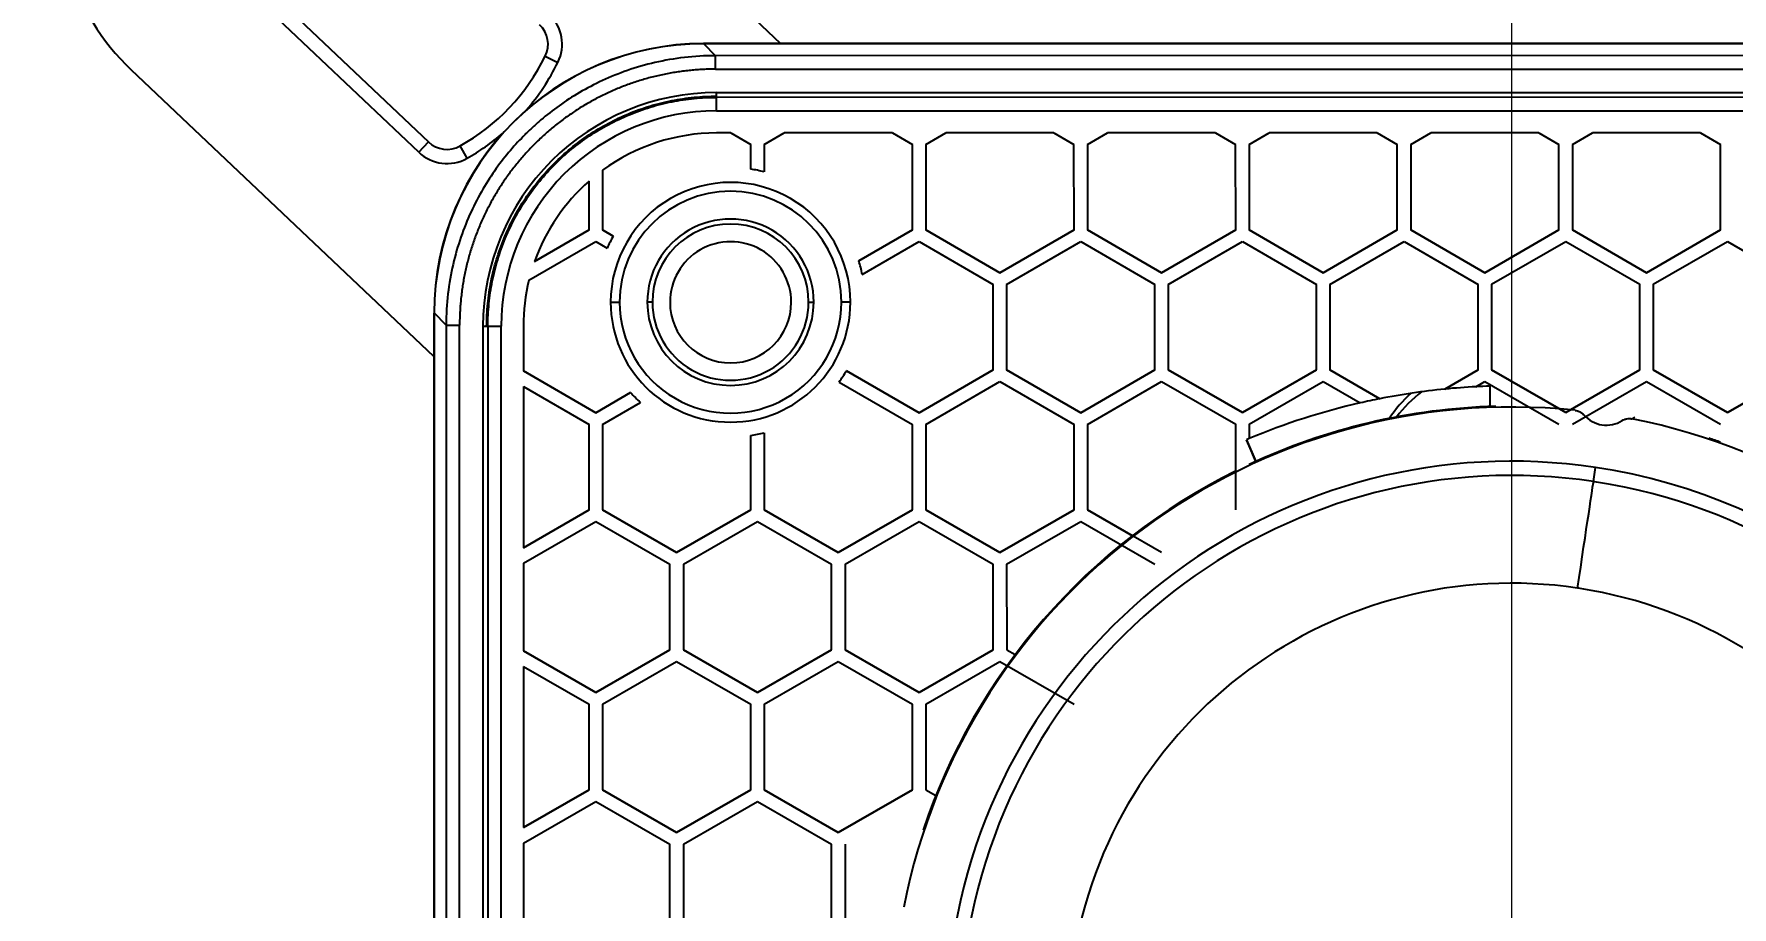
# Model space of a CAD drawing. Extents: x 4977 to 6105, y 0 to 827.
# Drawn here: x 5808.1 to 5871.1, y 387 to 419.4 of the extents above; entities that cross this region are included whole.
import ezdxf

# ---------------------------------------------------------------- set-up
doc = ezdxf.new("R2010")
doc.units = 0
doc.header["$LTSCALE"] = 10
doc.header["$MEASUREMENT"] = 0
doc.header["$PDMODE"] = 3
doc.header["$PDSIZE"] = -10
doc.layers.get('0').update_dxf_attribs({"linetype": 'CONTINUOUS'})
doc.layers.get('DEFPOINTS').update_dxf_attribs({"linetype": 'CONTINUOUS'})
doc.layers.add('1', color=7, linetype='CONTINUOUS')
doc.styles.add('Daelim Dimension', font='NanumGothic.ttf')
doc.dimstyles.new('DEFAULT', dxfattribs={"dimscale": 2, "dimtxt": 2, "dimasz": 2, "dimexe": 0, "dimexo": 2, "dimgap": 1, "dimtad": 1, "dimdec": 1, "dimzin": 9, "dimdsep": 46, "dimtxsty": 'Daelim Dimension', "dimcen": 0.5, "dimclrd": 252, "dimclre": 252, "dimclrt": 3, "dimadec": 1, "dimazin": 0, "dimtfac": 1, "dimtdec": 1, "dimtix": 1, "dimtmove": 0, "dimatfit": 3, "dimfxl": 0, "dimtolj": 1, "dimtzin": 1, "dimlwd": 9, "dimlwe": 9, "dimarcsym": 0})

# ---------------------------------------------------------------- blocks, each defined once
blk = doc.blocks.new('*D13')
at = {"color": 5, "lineweight": 9, "ltscale": 0.5}
for p, q in [((5862.926, 386.507), (5862.926, 442.629)), ((5866.926, 442.629), (5978.618, 442.629)), ((5982.618, 385.121), (5982.618, 442.629))]:
    blk.add_line(p, q, dxfattribs=at)
at = {"color": 5, "ltscale": 0.5}
for points in [[(5866.926, 443.296), (5866.926, 441.963), (5862.926, 442.629)], [(5978.618, 443.296), (5978.618, 441.963), (5982.618, 442.629)]]:
    blk.add_solid(points, dxfattribs=at)
at = {"layer": 'DEFPOINTS', "color": 0, "ltscale": 0.5}
for p in [(5982.618, 442.629), (5862.926, 382.507), (5982.618, 381.121)]:
    blk.add_point(p, dxfattribs=at)
at = {"color": 7, "lineweight": -3, "ltscale": 0.5, "insert": (5922.772, 450.051), "char_height": 10, "attachment_point": 5, "style": 'Daelim Dimension'}
blk.add_mtext('\\A1;120', dxfattribs=at)

msp = doc.modelspace()

# ---------------------------------------------------------------- linework, layer by layer
at = {"layer": '1', "color": 7, "linetype": 'Continuous', "lineweight": -3}
for p, q in [((5835.781, 419.018), (5823.569, 430.589)), ((5813.349, 424.234), (5822.708, 415.365)), ((5822.348, 414.983), (5812.988, 423.852)), ((5827.045, 418.553), (5827.515, 418.32)), ((6010.921, 419.031), (5832.917, 419.017)), ((5832.917, 419.017), (5833.363, 418.569)), ((5832.924, 419.013), (6010.924, 419.026)), ((6010.475, 418.582), (5833.363, 418.569)), ((5811.679, 418.04), (5822.896, 407.411)), ((5833.363, 418.069), (6010.475, 418.082)), ((5833.406, 417.065), (5833.406, 417.2)), ((6010.432, 417.034), (5833.406, 417.021)), ((5833.407, 417.2), (6010.432, 417.213)), ((5833.406, 416.523), (6010.432, 416.536)), ((5822.348, 414.983), (5822.708, 415.365)), ((5833.927, 415.7), (5833.406, 415.7)), ((5833.927, 415.7), (5834.669, 415.271)), ((5835.169, 415.271), (5835.911, 415.7)), ((5839.927, 415.7), (5835.911, 415.7)), ((5839.927, 415.7), (5840.669, 415.272)), ((5841.169, 415.272), (5841.911, 415.7)), ((5845.927, 415.701), (5841.911, 415.7)), ((5845.927, 415.701), (5846.669, 415.272)), ((5847.169, 415.272), (5847.911, 415.701)), ((5851.927, 415.701), (5847.911, 415.701)), ((5851.927, 415.701), (5852.669, 415.273)), ((5853.169, 415.273), (5853.911, 415.701)), ((5857.927, 415.702), (5853.911, 415.701)), ((5857.927, 415.702), (5858.669, 415.273)), ((5859.169, 415.273), (5859.911, 415.702)), ((5863.927, 415.702), (5859.911, 415.702)), ((5863.927, 415.702), (5864.669, 415.274)), ((5865.169, 415.274), (5865.911, 415.702)), ((5869.927, 415.702), (5865.911, 415.702)), ((5869.927, 415.702), (5870.669, 415.274)), ((5824.142, 414.76), (5823.886, 415.219)), ((5834.669, 414.357), (5834.669, 415.271)), ((5835.169, 415.271), (5835.169, 414.255)), ((5840.67, 412.099), (5840.669, 415.272)), ((5841.169, 415.272), (5841.17, 412.099)), ((5846.67, 412.099), (5846.669, 415.272)), ((5847.169, 415.272), (5847.17, 412.099)), ((5852.67, 412.1), (5852.669, 415.273)), ((5853.169, 415.273), (5853.17, 412.1)), ((5858.67, 412.1), (5858.669, 415.273)), ((5859.169, 415.273), (5859.17, 412.1)), ((5864.67, 412.1), (5864.669, 415.274)), ((5865.169, 415.274), (5865.17, 412.1)), ((5870.67, 412.101), (5870.669, 415.274)), ((5829.169, 414.315), (5829.17, 412.098)), ((5828.67, 412.098), (5828.669, 413.913)), ((5826.439, 410.233), (5828.92, 411.665)), ((5826.648, 410.931), (5828.67, 412.098)), ((5828.67, 412.098), (5826.648, 410.931)), ((5828.92, 411.665), (5829.341, 411.422)), ((5829.17, 412.098), (5829.565, 411.87)), ((5829.565, 411.87), (5829.17, 412.098)), ((5829.565, 411.87), (5829.565, 411.87)), ((5838.678, 410.949), (5840.67, 412.099)), ((5840.67, 412.099), (5838.678, 410.949)), ((5838.811, 410.448), (5840.92, 411.666)), ((5840.92, 411.666), (5843.67, 410.078)), ((5841.17, 412.099), (5843.92, 410.511)), ((5843.92, 410.511), (5841.17, 412.099)), ((5843.92, 410.511), (5846.67, 412.099)), ((5846.67, 412.099), (5843.92, 410.511)), ((5844.17, 410.078), (5846.92, 411.666)), ((5846.92, 411.666), (5849.67, 410.079)), ((5847.17, 412.099), (5849.92, 410.512)), ((5849.92, 410.512), (5847.17, 412.099)), ((5849.92, 410.512), (5852.67, 412.1)), ((5852.67, 412.1), (5849.92, 410.512)), ((5850.17, 410.079), (5852.92, 411.667)), ((5852.92, 411.667), (5855.67, 410.079)), ((5853.17, 412.1), (5855.92, 410.512)), ((5855.92, 410.512), (5853.17, 412.1)), ((5855.92, 410.512), (5858.67, 412.1)), ((5858.67, 412.1), (5855.92, 410.512)), ((5856.17, 410.079), (5858.92, 411.667)), ((5858.92, 411.667), (5861.67, 410.079)), ((5859.17, 412.1), (5861.92, 410.513)), ((5861.92, 410.513), (5859.17, 412.1)), ((5861.92, 410.513), (5864.67, 412.101)), ((5864.67, 412.1), (5861.92, 410.513)), ((5862.17, 410.08), (5864.92, 411.667)), ((5864.92, 411.667), (5867.67, 410.08)), ((5865.17, 412.101), (5867.92, 410.513)), ((5867.92, 410.513), (5865.17, 412.1)), ((5867.92, 410.513), (5870.67, 412.101)), ((5870.67, 412.101), (5867.92, 410.513)), ((5868.17, 410.08), (5870.92, 411.668)), ((5870.92, 411.668), (5873.67, 410.08)), ((5838.678, 410.949), (5838.678, 410.949)), ((5843.92, 410.511), (5843.92, 410.511)), ((5849.92, 410.512), (5849.92, 410.512)), ((5855.92, 410.512), (5855.92, 410.512)), ((5861.92, 410.513), (5861.92, 410.513)), ((5867.92, 410.513), (5867.92, 410.513)), ((5843.67, 406.903), (5843.67, 410.078)), ((5844.17, 410.078), (5844.17, 406.903)), ((5849.67, 406.903), (5849.67, 410.079)), ((5850.17, 410.079), (5850.17, 406.903)), ((5855.67, 406.904), (5855.67, 410.079)), ((5856.17, 410.079), (5856.17, 406.904)), ((5861.67, 406.904), (5861.67, 410.079)), ((5862.17, 410.08), (5862.17, 406.904)), ((5867.67, 406.905), (5867.67, 410.08)), ((5868.17, 410.08), (5868.17, 406.905)), ((5829.47, 409.413), (5829.801, 409.416)), ((5831.02, 409.417), (5830.831, 409.416)), ((5836.82, 409.417), (5837.008, 409.416)), ((5838.37, 409.414), (5838.038, 409.416)), ((5822.92, 409.018), (5822.924, 356.015)), ((5823.365, 408.569), (5822.92, 409.018)), ((5822.928, 356.012), (5822.924, 409.012)), ((5823.365, 408.569), (5823.369, 356.457)), ((5823.869, 356.457), (5823.865, 408.569)), ((5824.734, 408.526), (5824.869, 408.526)), ((5824.737, 356.501), (5824.734, 408.526)), ((5824.912, 408.526), (5824.916, 356.5)), ((5825.414, 356.5), (5825.41, 408.525)), ((5826.234, 408.526), (5826.234, 406.865)), ((5826.234, 406.865), (5828.92, 405.314)), ((5828.92, 405.314), (5826.234, 406.865)), ((5838.225, 406.871), (5840.92, 405.315)), ((5838.225, 406.871), (5838.225, 406.871)), ((5840.92, 405.315), (5838.225, 406.871)), ((5840.92, 405.315), (5843.67, 406.903)), ((5843.67, 406.903), (5840.92, 405.315)), ((5844.17, 406.903), (5846.92, 405.315)), ((5846.92, 405.315), (5844.17, 406.903)), ((5846.92, 405.315), (5849.67, 406.903)), ((5849.67, 406.903), (5846.92, 405.315)), ((5850.17, 406.903), (5852.92, 405.316)), ((5852.92, 405.316), (5850.17, 406.903)), ((5852.92, 405.316), (5855.67, 406.904)), ((5855.67, 406.904), (5852.92, 405.316)), ((5856.17, 406.904), (5858.023, 405.834)), ((5858.023, 405.834), (5856.17, 406.904)), ((5860.436, 406.192), (5861.67, 406.904)), ((5861.67, 406.904), (5860.436, 406.192)), ((5862.17, 406.904), (5864.92, 405.317)), ((5864.92, 405.317), (5862.17, 406.904)), ((5864.92, 405.317), (5867.67, 406.905)), ((5867.67, 406.905), (5864.92, 405.317)), ((5868.17, 406.905), (5870.92, 405.317)), ((5870.92, 405.317), (5868.17, 406.905)), ((5870.92, 405.317), (5873.67, 406.905)), ((5873.67, 406.905), (5870.92, 405.317)), ((5826.234, 406.287), (5826.234, 400.301)), ((5826.234, 406.287), (5828.67, 404.881)), ((5828.92, 405.314), (5830.211, 406.06)), ((5830.211, 406.06), (5828.92, 405.314)), ((5830.211, 406.06), (5830.211, 406.06)), ((5837.949, 406.453), (5837.949, 406.453)), ((5837.949, 406.453), (5840.67, 404.882)), ((5841.17, 404.882), (5843.92, 406.47)), ((5843.92, 406.47), (5846.67, 404.882)), ((5847.17, 404.882), (5849.92, 406.47)), ((5849.92, 406.47), (5852.67, 404.883)), ((5853.17, 404.883), (5855.92, 406.471)), ((5855.92, 406.471), (5857.293, 405.678)), ((5860.436, 406.192), (5860.436, 406.192)), ((5861.588, 406.279), (5861.92, 406.471)), ((5861.92, 406.471), (5864.67, 404.884)), ((5862.11, 406.302), (5862.11, 405.542)), ((5865.17, 404.884), (5867.92, 406.472)), ((5867.92, 406.472), (5870.67, 404.884)), ((5828.92, 405.314), (5828.92, 405.314)), ((5829.17, 404.881), (5830.578, 405.694)), ((5830.578, 405.694), (5830.578, 405.694)), ((5840.92, 405.315), (5840.92, 405.315)), ((5846.92, 405.315), (5846.92, 405.315)), ((5852.92, 405.316), (5852.92, 405.316)), ((5858.023, 405.834), (5858.023, 405.834)), ((5864.92, 405.317), (5864.92, 405.317)), ((5870.92, 405.317), (5870.92, 405.317)), ((5828.67, 401.708), (5828.67, 404.881)), ((5829.17, 404.881), (5829.17, 401.708)), ((5840.67, 401.709), (5840.67, 404.882)), ((5841.17, 404.882), (5841.17, 401.709)), ((5846.67, 401.709), (5846.67, 404.882)), ((5847.17, 404.882), (5847.17, 401.709)), ((5852.67, 401.71), (5852.67, 404.883)), ((5853.17, 404.883), (5853.17, 404.351)), ((5834.67, 404.47), (5834.67, 404.47)), ((5834.67, 401.708), (5834.67, 404.47)), ((5835.17, 404.572), (5835.17, 404.572)), ((5835.17, 404.572), (5835.17, 401.708)), ((5853.074, 404.311), (5853.417, 403.503)), ((5853.17, 404.085), (5853.074, 404.311)), ((5853.17, 404.085), (5853.17, 404.085)), ((5853.417, 403.503), (5853.17, 404.085)), ((5865.951, 402.757), (5866.029, 403.28)), ((5826.234, 400.301), (5828.67, 401.708)), ((5828.67, 401.708), (5826.234, 400.301)), ((5829.17, 401.708), (5831.92, 400.12)), ((5831.92, 400.12), (5829.17, 401.708)), ((5831.92, 400.12), (5834.67, 401.708)), ((5834.67, 401.708), (5831.92, 400.12)), ((5835.17, 401.708), (5837.92, 400.121)), ((5837.92, 400.121), (5835.17, 401.708)), ((5837.92, 400.121), (5840.67, 401.709)), ((5840.67, 401.709), (5837.92, 400.121)), ((5841.17, 401.709), (5843.92, 400.121)), ((5843.92, 400.121), (5841.17, 401.709)), ((5843.92, 400.121), (5846.67, 401.709)), ((5846.67, 401.709), (5843.92, 400.121)), ((5847.17, 401.709), (5848.836, 400.748)), ((5849.92, 400.122), (5847.17, 401.709)), ((5826.234, 399.724), (5828.92, 401.275)), ((5828.92, 401.275), (5831.67, 399.687)), ((5832.17, 399.687), (5834.92, 401.275)), ((5834.92, 401.275), (5837.67, 399.688)), ((5838.17, 399.688), (5840.92, 401.276)), ((5840.92, 401.276), (5843.67, 399.688)), ((5844.17, 399.688), (5846.92, 401.276)), ((5846.92, 401.276), (5849.67, 399.689)), ((5826.234, 399.724), (5826.234, 396.475)), ((5831.671, 396.512), (5831.67, 399.687)), ((5831.92, 400.12), (5831.92, 400.12)), ((5832.17, 399.687), (5832.171, 396.512)), ((5837.671, 396.512), (5837.67, 399.688)), ((5837.92, 400.121), (5837.92, 400.121)), ((5838.17, 399.688), (5838.171, 396.512)), ((5843.671, 396.513), (5843.67, 399.688)), ((5843.92, 400.121), (5843.92, 400.121)), ((5844.17, 399.688), (5844.171, 396.513)), ((5826.234, 396.475), (5828.921, 394.924)), ((5828.921, 394.924), (5826.234, 396.475)), ((5828.921, 394.924), (5831.671, 396.512)), ((5831.671, 396.512), (5828.921, 394.924)), ((5832.171, 396.512), (5834.921, 394.924)), ((5834.921, 394.924), (5832.171, 396.512)), ((5834.921, 394.924), (5837.671, 396.512)), ((5837.671, 396.512), (5834.921, 394.924)), ((5838.171, 396.512), (5840.921, 394.925)), ((5840.921, 394.925), (5838.171, 396.512)), ((5840.921, 394.925), (5843.671, 396.513)), ((5843.671, 396.513), (5840.921, 394.925)), ((5844.171, 396.513), (5844.485, 396.332)), ((5826.234, 395.897), (5826.235, 389.911)), ((5826.234, 395.897), (5828.671, 394.491)), ((5829.171, 394.491), (5831.921, 396.079)), ((5831.921, 396.079), (5834.671, 394.491)), ((5835.171, 394.491), (5837.921, 396.079)), ((5837.921, 396.079), (5840.671, 394.492)), ((5841.171, 394.492), (5843.921, 396.08)), ((5843.921, 396.08), (5846.671, 394.492)), ((5828.921, 394.924), (5828.921, 394.924)), ((5834.921, 394.924), (5834.921, 394.924)), ((5840.921, 394.925), (5840.921, 394.925)), ((5828.671, 391.318), (5828.671, 394.491)), ((5829.171, 394.491), (5829.171, 391.318)), ((5834.671, 391.318), (5834.671, 394.491)), ((5835.171, 394.491), (5835.171, 391.318)), ((5840.671, 391.319), (5840.671, 394.492)), ((5841.171, 394.492), (5841.171, 391.319)), ((5826.235, 389.911), (5828.671, 391.318)), ((5828.671, 391.318), (5826.235, 389.911)), ((5826.235, 389.334), (5828.921, 390.885)), ((5828.921, 390.885), (5831.671, 389.297)), ((5829.171, 391.318), (5831.921, 389.73)), ((5831.921, 389.73), (5829.171, 391.318)), ((5831.921, 389.73), (5834.671, 391.318)), ((5834.671, 391.318), (5831.921, 389.73)), ((5832.171, 389.297), (5834.921, 390.885)), ((5834.921, 390.885), (5837.671, 389.298)), ((5835.171, 391.318), (5837.921, 389.731)), ((5837.921, 389.731), (5835.171, 391.318)), ((5837.921, 389.731), (5840.671, 391.319)), ((5840.671, 391.319), (5837.921, 389.731)), ((5841.171, 391.319), (5841.543, 391.104)), ((5831.921, 389.73), (5831.921, 389.73)), ((5837.921, 389.731), (5837.921, 389.731)), ((5826.235, 389.334), (5826.235, 386.085)), ((5831.671, 386.122), (5831.671, 389.297)), ((5832.171, 389.297), (5832.171, 386.122)), ((5837.671, 386.122), (5837.671, 389.298)), ((5838.171, 389.298), (5838.171, 386.122))]:
    msp.add_line(p, q, dxfattribs=at)
msp.add_arc((5862.618, 402.126), 5, 127.54124, 142.72312, dxfattribs=at)
for centre, major_axis, ratio, start_param, end_param in [((5817.624, 424.314), (8.644, 0), 1, 0.81232, 3.953913), ((5826.148, 418.993), (-1.524, 0), 1, 2.683874, 3.953971), ((5826.148, 418.994), (1, 0), 1, 5.825566, 7.095563), ((5832.921, 409.016), (-7.074, 7.073), 0.999695, 5.497924, 7.068416), ((5832.924, 409.013), (10, 0), 1, 1.570871, 3.141667), ((5820.092, 421.977), (7.75, 0), 1, 5.223889, 5.825541), ((5820.092, 421.976), (-8.274, 0), 1, 2.425099, 2.683932), ((5833.406, 408.527), (-8.673, 0), 1, 4.712373, 6.283336), ((5833.406, 408.527), (7.994, 0.157), 1, 1.551158, 3.12215), ((5823.396, 416.091), (1, 0), 1, 3.953927, 5.223946), ((5820.092, 421.976), (-8.274, 0), 1, 2.0823, 2.277163), ((5833.406, 408.527), (-7.173, 0), 1, 4.712377, 5.344323), ((5823.396, 416.089), (-1.524, 0), 1, 0.812263, 2.082354), ((5833.92, 409.414), (-5, 0), 1, 4.459783, 4.561895), ((5833.406, 408.527), (-7.173, 0), 1, 5.433753, 5.941464), ((5833.92, 409.414), (-4.45, 0), 1, 3.141667, 6.28326), ((5833.92, 409.416), (4.118, 0), 1, 0.000075, 3.141667), ((5833.92, 409.416), (-3.089, 0), 1, 3.141667, 6.28326), ((5833.92, 409.417), (2.9, 0), 1, 0.000075, 3.141667), ((5833.92, 409.414), (-5, 0), 1, 5.769676, 5.869899), ((5833.924, 409.412), (-2.25, 0), 1, 3.141667, 6.28326), ((5833.92, 409.414), (-5, 0), 1, 3.350057, 3.453676), ((5833.406, 408.527), (-7.173, 0), 1, 6.043095, 6.28335), ((5833.92, 409.414), (-4.45, 0), 1, 0.000075, 3.141667), ((5833.92, 409.416), (4.118, 0), 1, 3.141667, 6.28326), ((5833.92, 409.416), (-3.089, 0), 1, 0.000075, 3.141667), ((5833.92, 409.417), (2.9, 0), 1, 3.141667, 6.28326), ((5833.924, 409.412), (-2.25, 0), 1, 0.000075, 3.141667), ((5821.926, 406.386), (-1.394, 0.218), 1, 4.08564, 4.109471), ((5833.92, 409.414), (5, 0), 1, 5.649423, 5.749646), ((5833.92, 409.414), (-5, 0), 1, 2.50783, 2.608053), ((5862.926, 382.511), (23.011, 0), 1, 1.468877, 2.946955), ((5833.92, 409.414), (5, 0), 1, 3.876856, 3.980475), ((5833.92, 409.414), (-5, 0), 1, 0.735264, 0.838882), ((5862.922, 381.116), (-25.199, 0), 1, 4.811186, 4.908035), ((5862.925, 402.017), (-5.5, 0), 1, 5.46458, 5.687683), ((5862.925, 402.017), (5.5, 0), 1, 2.322907, 2.546038), ((5862.922, 381.116), (-25.199, 0), 1, 4.765355, 4.811186), ((5862.922, 381.116), (-25.199, 0), 1, 4.7446, 4.765355), ((5862.922, 381.116), (-25.199, 0), 1, 4.937659, 5.109755), ((5862.926, 382.511), (-23.046, 0), 1, 4.738561, 5.149538), ((5862.922, 381.116), (-25.199, 0), 1, 4.908035, 4.937659), ((5866.428, 405.951), (-1.1, 0), 1, 0.712418, 1.422518), ((5866.428, 405.951), (-1.1, 0), 1, 1.422518, 2.132612), ((5862.926, 382.511), (23.011, 0), 1, 6.181266, 7.659344), ((5833.92, 409.414), (5, 0), 1, 4.863032, 4.965144), ((5833.92, 409.414), (-5, 0), 1, 1.721439, 1.823551), ((5862.926, 382.511), (-21, 0), 1, 4.564111, 7.705703), ((5862.926, 382.508), (20.474, 0), 1, 1.422518, 4.55852), ((5862.922, 381.116), (-25.199, 0), 1, 5.109755, 5.113889), ((5862.926, 382.511), (-23.046, 0), 1, 4.369709, 4.38966), ((5862.926, 382.511), (-23.046, 0), 1, 5.173613, 5.960457), ((5862.926, 382.511), (-21, 0), 1, 1.422518, 4.564111), ((5865.36, 398.802), (0.591, 3.956), 0.00002, 4.712255, 6.256868), ((5862.926, 382.508), (20.474, 0), 1, 1.416927, 1.422518), ((5862.926, 382.508), (20.474, 0), 1, 4.564111, 7.700113), ((5862.926, 382.507), (-16.475, 0), 1, 4.564111, 7.700113), ((5862.926, 382.507), (16.475, 0), 1, 4.564111, 7.700113), ((5862.926, 382.507), (-16.475, 0), 1, 4.55852, 4.564111)]:
    msp.add_ellipse(centre, major_axis=major_axis, ratio=ratio, start_param=start_param, end_param=end_param, dxfattribs=at)
for points, knots in [([(5833.363, 418.569), (5832.968, 418.569), (5832.582, 418.545), (5831.831, 418.458), (5831.467, 418.394), (5830.763, 418.231), (5830.424, 418.133), (5829.774, 417.908), (5829.462, 417.782), (5828.868, 417.507), (5828.586, 417.359), (5828.05, 417.046), (5827.797, 416.881), (5827.319, 416.54), (5827.095, 416.364), (5826.779, 416.096), (5826.677, 416.005), (5826.529, 415.869), (5826.481, 415.823), (5826.386, 415.732), (5826.339, 415.686), (5826.11, 415.456), (5825.927, 415.26), (5825.569, 414.838), (5825.393, 414.614), (5825.052, 414.136), (5824.887, 413.883), (5824.574, 413.347), (5824.426, 413.064), (5824.151, 412.47), (5824.025, 412.159), (5823.8, 411.508), (5823.702, 411.169), (5823.54, 410.465), (5823.476, 410.101), (5823.388, 409.35), (5823.365, 408.964), (5823.365, 408.569)], [0, 0, 0, 0, 0.0625, 0.0625, 0.125, 0.125, 0.1875, 0.1875, 0.25, 0.25, 0.3125, 0.3125, 0.375, 0.375, 0.4375, 0.4375, 0.46875, 0.46875, 0.484375, 0.484375, 0.5, 0.5, 0.5625, 0.5625, 0.625, 0.625, 0.6875, 0.6875, 0.75, 0.75, 0.8125, 0.8125, 0.875, 0.875, 0.9375, 0.9375, 1, 1, 1, 1]), ([(5833.363, 418.069), (5833.363, 418.101), (5833.363, 418.133), (5833.363, 418.197), (5833.363, 418.228), (5833.363, 418.288), (5833.363, 418.317), (5833.363, 418.371), (5833.363, 418.396), (5833.363, 418.442), (5833.363, 418.463), (5833.363, 418.5), (5833.363, 418.515), (5833.363, 418.541), (5833.363, 418.551), (5833.363, 418.564), (5833.363, 418.568), (5833.363, 418.569)], [0, 0, 0, 0, 0.125, 0.125, 0.25, 0.25, 0.375, 0.375, 0.5, 0.5, 0.625, 0.625, 0.75, 0.75, 0.875, 0.875, 1, 1, 1, 1]), ([(5824.869, 408.526), (5824.869, 408.805), (5824.882, 409.085), (5824.937, 409.641), (5824.978, 409.918), (5825.087, 410.466), (5825.223, 411.008), (5825.505, 411.799), (5825.864, 412.557), (5826.296, 413.277), (5826.796, 413.952), (5827.359, 414.573), (5827.981, 415.137), (5828.655, 415.637), (5829.375, 416.069), (5830.134, 416.427), (5830.924, 416.71), (5831.467, 416.846), (5832.015, 416.955), (5832.291, 416.996), (5832.848, 417.051), (5833.127, 417.065), (5833.406, 417.065)], [0, 0, 0, 0, 0.0625, 0.0625, 0.125, 0.125, 0.1875, 0.25, 0.3125, 0.375, 0.4375, 0.5, 0.5625, 0.625, 0.6875, 0.75, 0.8125, 0.875, 0.875, 0.9375, 0.9375, 1, 1, 1, 1]), ([(5824.912, 408.526), (5824.912, 408.804), (5824.926, 409.082), (5824.98, 409.635), (5825.021, 409.91), (5825.13, 410.456), (5825.265, 410.996), (5825.546, 411.782), (5825.903, 412.537), (5826.332, 413.253), (5826.829, 413.924), (5827.39, 414.542), (5828.009, 415.103), (5828.679, 415.601), (5829.396, 416.03), (5830.15, 416.387), (5830.936, 416.668), (5831.476, 416.804), (5832.022, 416.912), (5832.297, 416.953), (5832.85, 417.007), (5833.128, 417.021), (5833.406, 417.021)], [0, 0, 0, 0, 0.0625, 0.0625, 0.125, 0.125, 0.1875, 0.25, 0.3125, 0.375, 0.4375, 0.5, 0.5625, 0.625, 0.6875, 0.75, 0.8125, 0.875, 0.875, 0.9375, 0.9375, 1, 1, 1, 1]), ([(5833.406, 416.523), (5833.406, 416.585), (5833.406, 416.646), (5833.406, 416.762), (5833.406, 416.815), (5833.406, 416.906), (5833.406, 416.944), (5833.406, 416.999), (5833.406, 417.016), (5833.406, 417.021)], [0, 0, 0, 0, 0.25, 0.25, 0.5, 0.5, 0.75, 0.75, 1, 1, 1, 1]), ([(5823.365, 408.569), (5823.366, 408.569), (5823.369, 408.569), (5823.383, 408.569), (5823.393, 408.569), (5823.418, 408.569), (5823.434, 408.569), (5823.471, 408.569), (5823.491, 408.569), (5823.538, 408.569), (5823.563, 408.569), (5823.617, 408.569), (5823.646, 408.569), (5823.706, 408.569), (5823.737, 408.569), (5823.8, 408.569), (5823.833, 408.569), (5823.865, 408.569)], [0, 0, 0, 0, 0.125, 0.125, 0.25, 0.25, 0.375, 0.375, 0.5, 0.5, 0.625, 0.625, 0.75, 0.75, 0.875, 0.875, 1, 1, 1, 1]), ([(5824.912, 408.526), (5824.918, 408.526), (5824.935, 408.526), (5824.989, 408.526), (5825.027, 408.526), (5825.118, 408.526), (5825.172, 408.526), (5825.287, 408.526), (5825.349, 408.526), (5825.41, 408.526)], [0, 0, 0, 0, 0.25, 0.25, 0.5, 0.5, 0.75, 0.75, 1, 1, 1, 1]), ([(5865.268, 405.401), (5865.299, 405.397), (5865.33, 405.391), (5865.374, 405.377), (5865.389, 405.372), (5865.418, 405.36), (5865.433, 405.353), (5865.475, 405.331), (5865.501, 405.315), (5865.538, 405.286), (5865.55, 405.276), (5865.573, 405.254), (5865.584, 405.243), (5865.595, 405.231)], [0, 0, 0, 0, 0.25, 0.25, 0.375, 0.375, 0.5, 0.5, 0.75, 0.75, 0.875, 0.875, 1, 1, 1, 1]), ([(5867.014, 405.02), (5867.041, 405.037), (5867.069, 405.051), (5867.113, 405.067), (5867.128, 405.072), (5867.158, 405.081), (5867.173, 405.085), (5867.22, 405.093), (5867.251, 405.096), (5867.298, 405.096), (5867.314, 405.095), (5867.346, 405.092), (5867.361, 405.09), (5867.377, 405.087)], [0, 0, 0, 0, 0.25, 0.25, 0.375, 0.375, 0.5, 0.5, 0.75, 0.75, 0.875, 0.875, 1, 1, 1, 1]), ([(5867.377, 405.087), (5867.382, 405.09), (5867.391, 405.096), (5867.405, 405.104), (5867.418, 405.113), (5867.431, 405.122), (5867.444, 405.131), (5867.457, 405.14), (5867.469, 405.149), (5867.477, 405.155), (5867.482, 405.158)], [0, 0, 0, 0, 0.125669, 0.251147, 0.376434, 0.50153, 0.626434, 0.751147, 0.875669, 1, 1, 1, 1])]:
    msp.add_open_spline(points, degree=3, knots=knots, dxfattribs=at)
for points, degree in [([(5833.363, 418.069), (5832.428, 418.069), (5830.593, 417.704), (5828.864, 416.988), (5827.308, 415.948), (5825.985, 414.625), (5824.946, 413.069), (5824.23, 411.341), (5823.865, 409.505), (5823.865, 408.569)], 2), ([(5833.406, 417.021), (5833.406, 417.036), (5833.406, 417.05), (5833.406, 417.065)], 3), ([(5824.869, 408.526), (5824.883, 408.526), (5824.898, 408.526), (5824.912, 408.526)], 3), ([(5865.561, 405.274), (5865.572, 405.26), (5865.584, 405.245), (5865.595, 405.232)], 3), ([(5867.014, 405.02), (5867.026, 405.028), (5867.038, 405.036), (5867.05, 405.044)], 3)]:
    msp.add_open_spline(points, degree=degree, dxfattribs=at)

# ---------------------------------------------------------------- dimensions: what is measured, and where the dimension line sits
at = {"color": 5, "lineweight": -3, "ltscale": 0.5}
dim = msp.add_linear_dim(base=(5982.618, 442.629), p1=(5862.926, 382.507), p2=(5982.618, 381.121), text='120', dimstyle='DEFAULT', override={"dimtxt": 5, "dimclrd": 5, "dimclre": 5, "dimclrt": 7}, dxfattribs=at)
dim.commit()
dim.dimension.update_dxf_attribs({"geometry": '*D13', "text_midpoint": (5922.772, 450.051)})

doc.saveas('drawing.dxf')
